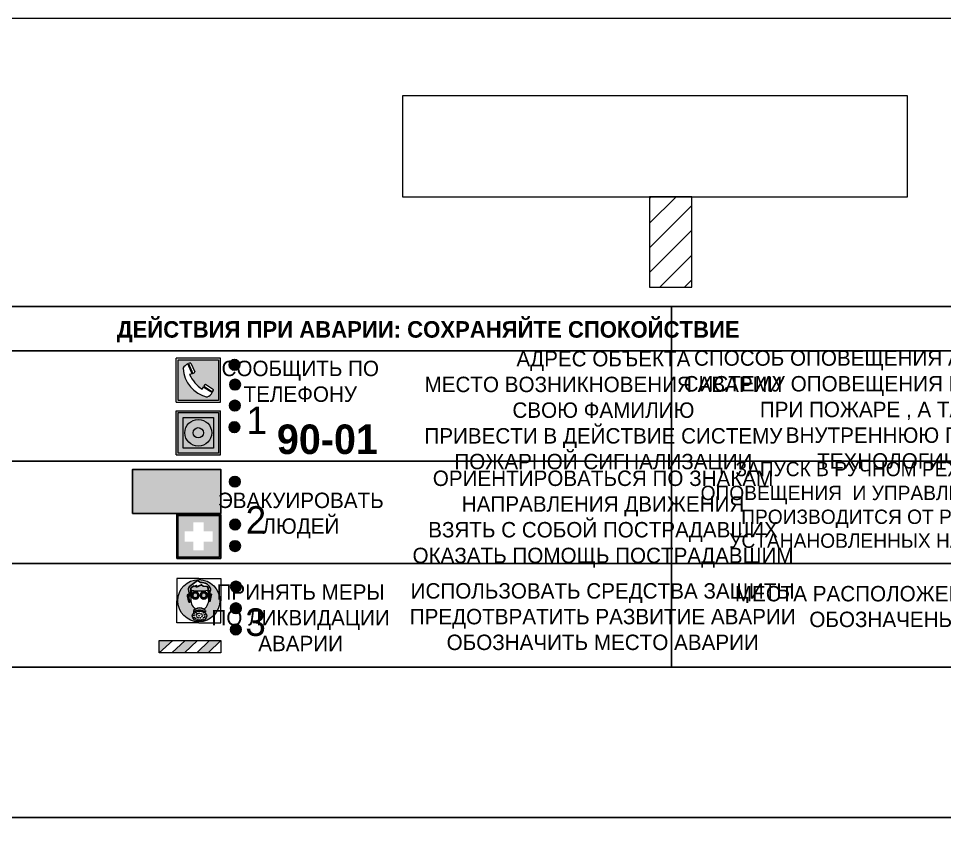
# Model space of a CAD drawing. Header units: millimetres. Extents: x 13810 to 67229, y 12374 to 21950.
# Drawn here: x 40533.1 to 40701.1, y 14153.2 to 14299.5 of the extents above; entities that cross this region are included whole.
import ezdxf

# ---------------------------------------------------------------- set-up
doc = ezdxf.new("R2010")
doc.units = ezdxf.units.MM
doc.styles.add('обычный', font='arial.ttf')

# ---------------------------------------------------------------- blocks, each defined once
blk = doc.blocks.new('A$C38D26F80')
h = blk.add_hatch(color=5)
h.dxf.hatch_style = 1
h.paths.add_polyline_path([(-8.77, -4.48, 1), (-0.19, -4.48, 1)])
h.paths.add_polyline_path([(-6.75, -3.58), (-6.75, -3.31), (-6.62, -3.22), (-6.5, -3.22), (-6.42, -3.3), (-6.39, -3.28), (-6.59, -2.23), (-6.59, -2.01), (-6.38, -1.58), (-4.76, -0.4), (-4.13, -0.79, -0.362848), (-2.1, -2.1, -0.201049), (-2.17, -2.48, 0.085434), (-2.26, -3.13), (-1.9, -3.16), (-2.25, -4.7), (-2.4, -4.59), (-2.43, -4.34), (-2.36, -4.34), (-2.14, -3.34), (-2.47, -3.42), (-2.58, -1.95), (-2.77, -1.58), (-3.58, -1.52), (-3.92, -1.26), (-5.05, -1.73), (-4.87, -1.39), (-5.41, -1.6), (-5.41, -1.46), (-6.13, -1.87), (-6.18, -3.5), (-6.56, -3.47), (-6.37, -4.59), (-6.16, -4.43), (-6.16, -4.66), (-6.36, -4.79), (-6.37, -4.8), (-6.51, -4.76)], flags=16)
h.paths.add_polyline_path([(-6.51, -4.76), (-6.36, -4.79), (-6.37, -4.8)], flags=0)
h.paths.add_polyline_path([(-5.92, -2.34, 0.089508), (-2.67, -2.35), (-2.48, -3.88, -0.268602), (-3.4, -6.18, 0.262449), (-5.2, -6.18, -0.268602), (-6.11, -3.88)], flags=16)
edge = h.paths.add_edge_path(flags=16)
edge.add_ellipse((-5.19, -3.41), major_axis=(0, 0.842), ratio=0.848992, start_angle=0, end_angle=360)
edge = h.paths.add_edge_path(flags=0)
edge.add_ellipse((-5.19, -3.39), major_axis=(0, 0.665), ratio=0.853798, start_angle=0, end_angle=360)
edge = h.paths.add_edge_path(flags=0)
edge.add_ellipse((-5.19, -3.4), major_axis=(0, 0.528), ratio=0.864094, start_angle=0, end_angle=360)
edge = h.paths.add_edge_path(flags=16)
edge.add_ellipse((-3.47, -3.4), major_axis=(0, 0.842), ratio=0.848992, start_angle=0, end_angle=360)
h.paths.add_polyline_path([(-3.13, -6.45), (-3.13, -6.84, 0.383174), (-5.57, -6.85), (-5.57, -6.49, -0.369952)], flags=16)
edge = h.paths.add_edge_path(flags=0)
edge.add_ellipse((-3.47, -3.39), major_axis=(0, 0.665), ratio=0.853798, start_angle=0, end_angle=360)
edge = h.paths.add_edge_path(flags=0)
edge.add_ellipse((-3.47, -3.4), major_axis=(0, 0.528), ratio=0.864094, start_angle=0, end_angle=360)
edge = h.paths.add_edge_path(flags=16)
edge.add_ellipse((-4.34, -7.57), major_axis=(-1.48, 0), ratio=0.744955, start_angle=0, end_angle=360)
h.paths.add_polyline_path([(-5.01, -6.85, -1), (-5.15, -6.85, -1)], flags=0)
h.paths.add_polyline_path([(-5.33, -7.14, -1), (-5.47, -7.14, -1)], flags=0)
h.paths.add_polyline_path([(-4.61, -6.71, -1), (-4.74, -6.71, -1)], flags=16)
h.paths.add_polyline_path([(-5.43, -7.51, -1), (-5.57, -7.51, -1)], flags=0)
h.paths.add_polyline_path([(-4.26, -6.67, -1), (-4.4, -6.67, -1)], flags=16)
h.paths.add_polyline_path([(-4.74, -7.14, -1), (-4.88, -7.14, -1)], flags=0)
h.paths.add_polyline_path([(-4.93, -7.43, -1), (-5.07, -7.43, -1)], flags=0)
h.paths.add_polyline_path([(-4.41, -7.07, -1), (-4.54, -7.07, -1)], flags=0)
h.paths.add_polyline_path([(-5.33, -7.87, -1), (-5.46, -7.87, -1)], flags=0)
h.paths.add_polyline_path([(-3.8, -6.71, -1), (-3.94, -6.71, -1)], flags=16)
h.paths.add_polyline_path([(-4.85, -7.78, -1), (-4.98, -7.78, -1)], flags=0)
h.paths.add_polyline_path([(-3.96, -7.14, -1), (-4.1, -7.14, -1)], flags=0)
h.paths.add_polyline_path([(-4.33, -7.53, -1), (-4.47, -7.53, -1)], flags=0)
h.paths.add_polyline_path([(-5.09, -8.12, -1), (-5.23, -8.12, -1)], flags=0)
h.paths.add_polyline_path([(-3.5, -6.94, -1), (-3.64, -6.94, -1)], flags=0)
h.paths.add_polyline_path([(-4.54, -7.97, -1), (-4.68, -7.97, -1)], flags=0)
h.paths.add_polyline_path([(-3.66, -7.39, -1), (-3.8, -7.39, -1)], flags=0)
h.paths.add_polyline_path([(-4.73, -8.35, -1), (-4.86, -8.35, -1)], flags=0)
h.paths.add_polyline_path([(-4.09, -7.96, -1), (-4.23, -7.96, -1)], flags=0)
h.paths.add_polyline_path([(-3.77, -7.74, -1), (-3.91, -7.74, -1)], flags=0)
h.paths.add_polyline_path([(-3.22, -7.27, -1), (-3.35, -7.27, -1)], flags=0)
h.paths.add_polyline_path([(-4.34, -8.4, -1), (-4.47, -8.4, -1)], flags=0)
h.paths.add_polyline_path([(-3.16, -7.61, -1), (-3.3, -7.61, -1)], flags=0)
h.paths.add_polyline_path([(-3.9, -8.35, -1), (-4.04, -8.35, -1)], flags=0)
h.paths.add_polyline_path([(-3.32, -7.91, -1), (-3.46, -7.91, -1)], flags=0)
h.paths.add_polyline_path([(-3.55, -8.23, -1), (-3.69, -8.23, -1)], flags=0)
at = {"color": 5, "lineweight": 5}
for p, q in [((-4.48, 0), (-8.96, 0)), ((-8.96, 0), (-8.96, -4.48)), ((-4.48, 0), (0, 0)), ((0, 0), (0, -4.48)), ((-6.59, -2.01), (-6.38, -1.58)), ((-6.38, -1.58), (-4.76, -0.4)), ((-6.13, -1.87), (-6.18, -3.5)), ((-5.41, -1.46), (-6.13, -1.87)), ((-4.87, -1.39), (-5.41, -1.6)), ((-5.41, -1.6), (-5.41, -1.46)), ((-3.92, -1.26), (-5.05, -1.73)), ((-5.05, -1.73), (-4.87, -1.39)), ((-4.76, -0.4), (-4.13, -0.79)), ((-3.58, -1.52), (-3.92, -1.26)), ((-2.77, -1.58), (-3.58, -1.52)), ((-2.58, -1.95), (-2.77, -1.58)), ((-6.75, -3.31), (-6.62, -3.22)), ((-6.75, -3.58), (-6.75, -3.31)), ((-6.51, -4.76), (-6.75, -3.58)), ((-6.62, -3.22), (-6.5, -3.22)), ((-6.59, -2.23), (-6.59, -2.01)), ((-6.39, -3.28), (-6.59, -2.23)), ((-6.18, -3.5), (-6.56, -3.47)), ((-6.56, -3.47), (-6.37, -4.59)), ((-6.5, -3.22), (-6.42, -3.3)), ((-6.42, -3.3), (-6.39, -3.28)), ((-5.92, -2.34), (-6.11, -3.88)), ((-2.67, -2.34), (-2.48, -3.88)), ((-2.47, -3.42), (-2.58, -1.95)), ((-2.14, -3.34), (-2.47, -3.42)), ((-2.36, -4.34), (-2.14, -3.34)), ((-1.9, -3.16), (-2.26, -3.13)), ((-2.25, -4.7), (-1.9, -3.16)), ((-8.96, -8.96), (-8.96, -4.48)), ((-6.37, -4.8), (-6.51, -4.76)), ((-6.37, -4.59), (-6.16, -4.43)), ((-6.16, -4.66), (-6.37, -4.8)), ((-6.16, -4.43), (-6.16, -4.66)), ((-2.43, -4.34), (-2.4, -4.59)), ((-2.43, -4.34), (-2.36, -4.34)), ((-2.4, -4.59), (-2.25, -4.7)), ((0, -8.96), (0, -4.48)), ((-5.57, -6.49), (-5.57, -6.85)), ((-3.13, -6.45), (-3.13, -6.84)), ((-4.48, -8.96), (-8.96, -8.96)), ((-4.48, -8.96), (0, -8.96))]:
    blk.add_line(p, q, dxfattribs=at)
at = {"color": 5}
for p, q in [((-6.59, -2.01), (-6.38, -1.58)), ((-6.38, -1.58), (-4.76, -0.4)), ((-6.13, -1.87), (-6.18, -3.5)), ((-5.41, -1.46), (-6.13, -1.87)), ((-4.87, -1.39), (-5.41, -1.6)), ((-5.41, -1.6), (-5.41, -1.46)), ((-3.92, -1.26), (-5.05, -1.73)), ((-5.05, -1.73), (-4.87, -1.39)), ((-4.76, -0.4), (-4.13, -0.79)), ((-3.58, -1.52), (-3.92, -1.26)), ((-2.77, -1.58), (-3.58, -1.52)), ((-2.58, -1.95), (-2.77, -1.58)), ((-6.75, -3.31), (-6.62, -3.22)), ((-6.75, -3.58), (-6.75, -3.31)), ((-6.51, -4.76), (-6.75, -3.58)), ((-6.62, -3.22), (-6.5, -3.22)), ((-6.59, -2.23), (-6.59, -2.01)), ((-6.39, -3.28), (-6.59, -2.23)), ((-6.18, -3.5), (-6.56, -3.47)), ((-6.56, -3.47), (-6.37, -4.59)), ((-6.5, -3.22), (-6.42, -3.3)), ((-6.42, -3.3), (-6.39, -3.28)), ((-2.47, -3.42), (-2.58, -1.95)), ((-2.14, -3.34), (-2.47, -3.42)), ((-2.36, -4.34), (-2.14, -3.34)), ((-2.26, -3.13), (-1.9, -3.16)), ((-1.9, -3.16), (-2.25, -4.7)), ((-6.37, -4.8), (-6.51, -4.76)), ((-6.36, -4.79), (-6.51, -4.76)), ((-6.37, -4.59), (-6.16, -4.43)), ((-6.16, -4.66), (-6.37, -4.8)), ((-6.16, -4.66), (-6.36, -4.79)), ((-6.16, -4.43), (-6.16, -4.66)), ((-2.4, -4.59), (-2.43, -4.34)), ((-2.43, -4.34), (-2.36, -4.34)), ((-2.25, -4.7), (-2.4, -4.59))]:
    blk.add_line(p, q, dxfattribs=at)
at = {"color": 5, "lineweight": 5}
for centre, radius in [((-4.48, -4.48), 4.29), ((-5.5, -7.51), 0.0678), ((-5.4, -7.14), 0.0678), ((-5.08, -6.85), 0.0678), ((-5, -7.43), 0.0678), ((-4.81, -7.14), 0.0678), ((-4.67, -6.71), 0.0678), ((-4.47, -7.07), 0.0678), ((-4.4, -7.53), 0.0678), ((-4.33, -6.67), 0.0678), ((-4.03, -7.14), 0.0678), ((-3.87, -6.71), 0.0678), ((-3.73, -7.39), 0.0678), ((-3.57, -6.94), 0.0678), ((-3.28, -7.27), 0.0678), ((-5.4, -7.87), 0.0678), ((-5.16, -8.12), 0.0678), ((-4.91, -7.78), 0.0678), ((-4.79, -8.35), 0.0678), ((-4.61, -7.97), 0.0678), ((-4.4, -8.4), 0.0678), ((-4.16, -7.96), 0.0678), ((-3.97, -8.35), 0.0678), ((-3.84, -7.74), 0.0678), ((-3.62, -8.23), 0.0678), ((-3.39, -7.91), 0.0678), ((-3.23, -7.61), 0.0678)]:
    blk.add_circle(centre, radius, dxfattribs=at)
at = {"color": 5}
for centre, radius, start, end in [((-3.89, -2.66), 1.88, 17.387, 97.1599), ((-0.35, -3.07), 1.91, 162.2553, 181.7878), ((-2.6, -2.2), 0.511, 326.3906, 11.8614)]:
    blk.add_arc(centre, radius, start, end, dxfattribs=at)
at = {"color": 5, "lineweight": 5}
for centre, radius, start, end in [((-4.28, 6.66), 9.15, 259.6987, 280.1569), ((-0.47, -3.05), 1.79, 161.5846, 182.4584), ((-2.6, -2.2), 0.513, 326.4781, 11.7739), ((-3.66, -4.24), 2.47, 171.573, 231.7124), ((-4.93, -4.24), 2.47, 308.2876, 8.427), ((-4.33, -7.88), 1.87, 50.358, 131.5662), ((-4.34, -8.2), 1.82, 48.4943, 132.3565), ((-4.3, -7.78), 1.83, 60.5889, 119.4111)]:
    blk.add_arc(centre, radius, start, end, dxfattribs=at)
for centre, major_axis, ratio in [((-5.19, -3.41), (0, 0.842), 0.848992), ((-5.19, -3.39), (0, 0.665), 0.853798), ((-5.19, -3.4), (0, 0.528), 0.864094), ((-3.47, -3.4), (0, 0.842), 0.848992), ((-3.47, -3.39), (0, 0.665), 0.853798), ((-3.47, -3.4), (0, 0.528), 0.864094), ((-4.34, -7.57), (-1.48, 0), 0.744955)]:
    blk.add_ellipse(centre, major_axis=major_axis, ratio=ratio, dxfattribs=at)
blk = doc.blocks.new('A$C47DD6509')
at = {"lineweight": 5}
for points in [[(-8.69, 0), (-11.19, 0), (-11.19, -2.22)], [(-4.22, 0), (-6.45, 0), (-8.91, -2.22), (-6.61, -2.22)], [(0, 0), (-2.09, 0), (-4.36, -2.22), (-2.29, -2.22)]]:
    blk.add_hatch(color=242, dxfattribs=at).paths.add_polyline_path(points)
at = {"color": 242, "lineweight": 5}
for p, q in [((-11.19, -2.22), (-8.69, 0)), ((-11.19, -2.22), (-11.19, 0)), ((-11.19, 0), (-8.69, 0)), ((-11.19, 0), (0, 0)), ((-8.91, -2.22), (-6.45, 0)), ((-6.61, -2.22), (-4.22, 0)), ((-4.36, -2.22), (-2.09, 0)), ((-2.29, -2.22), (0, 0)), ((0, 0), (0, -2.22)), ((0, -2.22), (-11.19, -2.22))]:
    blk.add_line(p, q, dxfattribs=at)
blk = doc.blocks.new('A$C32E8229D')
at = {"true_color": 0xffffff}
blk.add_hatch(color=7, dxfattribs=at).paths.add_polyline_path([(0, 0), (0, -8), (16, -8), (16, 0)])
h = blk.add_hatch(color=126)
h.paths.add_polyline_path([(0.2, -0.2), (15.8, -0.2), (15.8, -7.8), (0.2, -7.8)])
h.paths.add_polyline_path([(13.49, -2.05), (12.08, -2.05), (11.37, -2.63, 0.162397), (11.29, -2.84), (11.29, -3.63), (10.35, -3.63), (10.35, -4.05), (11.68, -4.05), (11.68, -3.48), (12.26, -4.28), (11.29, -5.1), (11.29, -6.78), (11.85, -6.78), (11.85, -5.44), (12.8, -4.64), (12.8, -5.94), (14.46, -5.94), (14.46, -5.39), (13.45, -5.39), (13.45, -3.97), (12.46, -2.59), (13.15, -2.59), (13.69, -3.34), (14.18, -3)], flags=16)
h.paths.add_polyline_path([(10.74, -1.82, 1), (11.8, -1.82, 1)], flags=16)
h.paths.add_polyline_path([(9.39, -3.59), (5.99, -3.59), (6.56, -3.03), (5.91, -3.03), (5.1, -3.83), (5.91, -4.64), (6.56, -4.64), (5.99, -4.09), (9.39, -4.09)], flags=16)
h.paths.add_polyline_path([(4.29, -1.08), (1.72, -1.08), (1.72, -6.6), (4.29, -6.6)], flags=16)
at = {"color": 126}
blk.add_lwpolyline([(16, -8), (0, -8), (0, 0), (16, 0)], close=True, dxfattribs=at)
blk = doc.blocks.new('A$C18900ED3')
h = blk.add_hatch(color=126)
h.paths.add_polyline_path([(-0.18, -0.18), (-7.02, -0.18), (-7.02, -7.02), (-0.18, -7.02)])
h.paths.add_polyline_path([(-5.89, -4.46), (-5.89, -2.77), (-4.46, -2.77), (-4.46, -1.31), (-2.77, -1.31), (-2.77, -2.77), (-1.33, -2.77), (-1.33, -4.46), (-2.77, -4.46), (-2.77, -5.89), (-4.46, -5.89), (-4.46, -4.46)], flags=16)
at = {"color": 126}
for p, q in [((-7.2, 0), (-7.2, -7.2)), ((0, 0), (-7.2, 0)), ((0, -7.2), (0, 0)), ((-7.02, -7.02), (-7.02, -0.18)), ((-7.02, -0.18), (-0.18, -0.18)), ((-0.18, -0.18), (-0.18, -7.02)), ((-7.2, -7.2), (0, -7.2)), ((-0.18, -7.02), (-7.02, -7.02))]:
    blk.add_line(p, q, dxfattribs=at)
blk = doc.blocks.new('A$C456E1F9C')
at = {"lineweight": 5}
h = blk.add_hatch(color=242, dxfattribs=at)
h.paths.add_polyline_path([(0.51, -1.47), (0.51, -13.26), (12.29, -13.26), (12.29, -1.47)])
h.paths.add_polyline_path([(5.42, -4.95, -0.254479), (4.78, -5.4), (3.52, -2.53, -0.209735), (4.23, -2.4)], flags=16)
h.paths.add_polyline_path([(8.53, -8.6), (10.87, -10.17), (10.54, -10.76), (8.03, -9.13, -0.192251)], flags=16)
h.paths.add_polyline_path([(4.61, -5.49, 0.005518), (3.87, -5.72, 0.128647), (7.49, -10.01, 0.00809), (7.83, -9.33), (10.47, -10.97, -0.16736), (8.99, -12.25, -0.327862), (1.95, -3.95, -0.166952), (3.36, -2.62)], flags=16)
at = {"color": 242, "lineweight": 5}
for p, q in [((0, -13.77), (0, -0.97)), ((12.8, -0.97), (0, -0.97)), ((4.61, -5.49), (3.36, -2.62)), ((3.52, -2.53), (4.78, -5.4)), ((4.23, -2.4), (5.42, -4.95)), ((12.8, -13.77), (12.8, -0.97)), ((7.83, -9.33), (10.47, -10.97)), ((8.03, -9.13), (10.54, -10.76)), ((10.81, -10.12), (8.53, -8.6)), ((10.54, -10.76), (10.8, -10.3)), ((10.8, -10.3), (10.81, -10.12)), ((0, -13.77), (12.8, -13.77))]:
    blk.add_line(p, q, dxfattribs=at)
blk.add_lwpolyline([(0.51, -1.47), (12.29, -1.47), (12.29, -13.26), (0.51, -13.26)], close=True, dxfattribs=at)
for centre, radius, start, end in [((4.59, -5.34), 2.99, 114.2845, 152.1974), ((4.02, -3.27), 0.891, 76.3284, 123.7092), ((11.12, -3.31), 9.19, 183.9915, 256.6009), ((4.68, -4.59), 0.824, 276.9621, 334.0723), ((14.98, -39.1), 35.17, 107.1487, 108.4135), ((13.86, -0.94), 11.08, 205.5536, 234.8762), ((-13.31, 0.8), 23.44, 332.5487, 334.4027), ((8.94, -9.5), 0.989, 114.4092, 157.9388), ((7.87, -9.46), 3, 291.9291, 329.9329)]:
    blk.add_arc(centre, radius, start, end, dxfattribs=at)
blk = doc.blocks.new('A$C54414219')
at = {"true_color": 0xffffff}
h = blk.add_hatch(color=7, dxfattribs=at)
h.paths.add_polyline_path([(2.39, -9.45), (2.39, -18.3), (11.23, -18.3), (11.23, -9.45)], flags=0)
h.paths.add_polyline_path([(10.71, -13.87, -1), (2.92, -13.87, -1)], flags=0)
h.paths.add_polyline_path([(8.3, -13.87, -1), (5.33, -13.87, -1)], flags=0)
h.paths.add_polyline_path([(0.41, -7.47), (0.41, -20.27), (13.21, -20.27), (13.21, -7.47)])
h.paths.add_polyline_path([(0.92, -19.77), (12.71, -19.77), (12.71, -7.98), (0.92, -7.98)], flags=16)
h.paths.add_polyline_path([(11.23, -9.45), (11.23, -18.3), (2.39, -18.3), (2.39, -9.45)], flags=0)
at = {"lineweight": 5}
h = blk.add_hatch(color=242, dxfattribs=at)
h.paths.add_polyline_path([(12.71, -7.98), (0.92, -7.98), (0.92, -19.77), (12.71, -19.77)])
h.paths.add_polyline_path([(11.23, -18.3), (2.39, -18.3), (2.39, -9.45), (11.23, -9.45)], flags=16)
h.paths.add_polyline_path([(10.71, -13.87, -1), (2.92, -13.87, -1)], flags=0)
h.paths.add_polyline_path([(8.3, -13.87, -1), (5.33, -13.87, -1)], flags=0)
at = {"true_color": 0xffffff}
h = blk.add_hatch(color=7, dxfattribs=at)
h.paths.add_polyline_path([(2.39, -9.45), (2.39, -18.3), (11.23, -18.3), (11.23, -9.45)])
h.paths.add_polyline_path([(10.71, -13.87, -1), (2.92, -13.87, -1)], flags=16)
h.paths.add_polyline_path([(8.3, -13.87, -1), (5.33, -13.87, -1)], flags=0)
at = {"lineweight": 5}
h = blk.add_hatch(color=242, dxfattribs=at)
h.paths.add_polyline_path([(2.92, -13.87, 1), (10.71, -13.87, 1)])
h.paths.add_polyline_path([(8.3, -13.87, -1), (5.33, -13.87, -1)], flags=16)
at = {"color": 242, "lineweight": 5}
for p, q in [((0.41, -20.27), (0.41, -7.47)), ((0.41, -7.47), (13.21, -7.47)), ((0.41, -7.47), (13.21, -7.47)), ((13.21, -20.27), (13.21, -7.47)), ((0.41, -20.27), (13.21, -20.27))]:
    blk.add_line(p, q, dxfattribs=at)
for points in [[(0.92, -7.98), (12.71, -7.98), (12.71, -19.77), (0.92, -19.77)], [(2.39, -9.45), (11.23, -9.45), (11.23, -18.3), (2.39, -18.3)]]:
    blk.add_lwpolyline(points, close=True, dxfattribs=at)
for radius in [3.89, 1.49]:
    blk.add_circle((6.81, -13.87), radius, dxfattribs=at)

msp = doc.modelspace()

# ---------------------------------------------------------------- hatches: boundary and pattern name
at = {"lineweight": 0, "true_color": 0x000000}
h = msp.add_hatch(dxfattribs=at)
h.set_pattern_fill('ANSI31', color=18, angle=180)
h.set_pattern_definition([(225, (53714.0546, 25945.8286), (2.24506403, -2.24506403), [])])
h.paths.add_polyline_path([(40655.3, 14267.15), (40647.61, 14267.15), (40647.61, 14250.73), (40655.3, 14250.73)])
at = {"lineweight": 0}
h = msp.add_hatch(color=256, dxfattribs=at)
h.dxf.hatch_style = 1
h.paths.add_polyline_path([(40571.32, 14236.64, 1), (40573.25, 14236.64, 1)])
h = msp.add_hatch(color=256, dxfattribs=at)
h.dxf.hatch_style = 1
h.paths.add_polyline_path([(40571.43, 14233.05, 1), (40573.36, 14233.05, 1)])
h = msp.add_hatch(color=256, dxfattribs=at)
h.dxf.hatch_style = 1
h.paths.add_polyline_path([(40571.39, 14229.24, 1), (40573.32, 14229.24, 1)])
h = msp.add_hatch(color=256, dxfattribs=at)
h.dxf.hatch_style = 1
h.paths.add_polyline_path([(40571.31, 14225.31, 1), (40573.24, 14225.31, 1)])
h = msp.add_hatch(color=256, dxfattribs=at)
h.dxf.hatch_style = 1
h.paths.add_polyline_path([(40571.39, 14215.43, 1), (40573.32, 14215.43, 1)])
h = msp.add_hatch(color=256, dxfattribs=at)
h.dxf.hatch_style = 1
h.paths.add_polyline_path([(40571.43, 14207.65, 1), (40573.36, 14207.65, 1)])
h = msp.add_hatch(color=256, dxfattribs=at)
h.dxf.hatch_style = 1
h.paths.add_polyline_path([(40571.42, 14203.75, 1), (40573.35, 14203.75, 1)])
h = msp.add_hatch(color=256, dxfattribs=at)
h.dxf.hatch_style = 1
h.paths.add_polyline_path([(40571.58, 14196.39, 1), (40573.51, 14196.39, 1)])
h = msp.add_hatch(color=256, dxfattribs=at)
h.dxf.hatch_style = 1
h.paths.add_polyline_path([(40571.58, 14192.45, 1), (40573.51, 14192.45, 1)])
h = msp.add_hatch(color=256, dxfattribs=at)
h.dxf.hatch_style = 1
h.paths.add_polyline_path([(40571.58, 14188.61, 1), (40573.51, 14188.61, 1)])

# ---------------------------------------------------------------- linework, layer by layer
at = {"color": 126, "lineweight": 0, "true_color": 0x008754}
for points in [[(40338.71, 14549.45), (40938.71, 14549.45), (40938.71, 14154.45), (40338.71, 14154.45)], [(40338.71, 14549.45), (40938.71, 14549.45), (40938.71, 14154.45), (40338.71, 14154.45)], [(40338.71, 14549.45), (40938.71, 14549.45), (40938.71, 14154.45), (40338.71, 14154.45)], [(40338.71, 14549.45), (40938.71, 14549.45), (40938.71, 14154.45), (40338.71, 14154.45)], [(40338.71, 14154.45), (40938.71, 14154.45), (40938.71, 13759.45), (40338.71, 13759.45)], [(40338.71, 14154.45), (40938.71, 14154.45), (40938.71, 13759.45), (40338.71, 13759.45)], [(40338.71, 14154.45), (40938.71, 14154.45), (40938.71, 13759.45), (40338.71, 13759.45)], [(40338.71, 14154.45), (40938.71, 14154.45), (40938.71, 13759.45), (40338.71, 13759.45)]]:
    msp.add_lwpolyline(points, close=True, dxfattribs=at)
at = {"lineweight": 0}
msp.add_lwpolyline([(40884.84, 14299.49), (40411.13, 14299.49)], dxfattribs=at)
for points in [[(40694.44, 14285.44), (40602.76, 14285.44), (40602.76, 14267.15), (40694.44, 14267.15)], [(40655.3, 14267.15), (40647.61, 14267.15), (40647.61, 14250.73), (40655.3, 14250.73)]]:
    msp.add_lwpolyline(points, close=True, dxfattribs=at)
for points in [[(40507.84, 14239.17), (40651.61, 14239.17), (40651.61, 14247.22), (40507.84, 14247.22)], [(40651.61, 14247.22), (40773.33, 14247.22), (40773.33, 14181.77), (40651.61, 14181.77)], [(40651.61, 14247.22), (40773.33, 14247.22), (40773.33, 14239.17), (40651.61, 14239.17)], [(40507.84, 14239.17), (40651.61, 14239.17), (40651.61, 14181.77), (40507.84, 14181.77)], [(40651.61, 14239.17), (40773.33, 14239.17), (40773.33, 14219.18), (40651.61, 14219.18)], [(40773.33, 14219.18), (40651.61, 14219.18), (40651.61, 14200.6), (40773.33, 14200.6)]]:
    msp.add_lwpolyline(points, close=True)
for points in [[(40566.26, 14219.18), (40507.84, 14219.18), (40651.61, 14219.18)], [(40566.26, 14200.6), (40507.84, 14200.6), (40651.61, 14200.6)]]:
    msp.add_lwpolyline(points)
for centre in [(40572.29, 14236.64), (40572.39, 14233.05), (40572.35, 14229.24), (40572.27, 14225.31), (40572.36, 14215.43), (40572.4, 14207.65), (40572.39, 14203.75), (40572.55, 14196.39), (40572.54, 14192.45), (40572.54, 14188.61)]:
    msp.add_circle(centre, 0.966)

# ---------------------------------------------------------------- block references
for name, p, xscale, yscale, zscale in [('A$C456E1F9C', (40561.73, 14238.45), 0.625, 0.625, 0.625), ('A$C54414219', (40561.47, 14232.97), 0.625, 0.625, 0.625), ('A$C18900ED3', (40569.8, 14209.5), 1.111111111007631, 1.111111111007631, 1.111111111007631), ('A$C38D26F80', (40569.82, 14197.83), 0.8928571427240968, 0.8928571427240968, 0.8928571427240968)]:
    msp.add_blockref(name, p, dxfattribs=dict(xscale=xscale, yscale=yscale, zscale=zscale))
at = {"xscale": -1}
msp.add_blockref('A$C32E8229D', (40569.8, 14217.65), dxfattribs=at)
at = {"color": 242, "true_color": 0xc1121c}
msp.add_blockref('A$C47DD6509', (40569.82, 14186.61), dxfattribs=at)

# ---------------------------------------------------------------- texts
at = {"lineweight": 0, "attachment_point": 5, "style": 'обычный'}
for s, insert, char_height, width in [('{\\fProxima Nova Rg|b1|i0|c204|p2;ДЕЙСТВИЯ ПРИ АВАРИИ: СОХРАНЯЙТЕ СПОКОЙСТВИЕ\\H1.6644x; }', (40607.45, 14242.63), 3, 175.1736), ('\\pi-8.4,l8.4,t8.4;{\\fProxima Nova Rg|b0|i0|c204|p2;АДРЕС ОБЪЕКТА\\PМЕСТО ВОЗНИКНОВЕНИЯ АВАРИИ\\PСВОЮ ФАМИЛИЮ\\PПРИВЕСТИ В ДЕЙСТВИЕ СИСТЕМУ \\PПОЖАРНОЙ СИГНАЛИЗАЦИИ}', (40639.24, 14228.01), 2.8, 126.6484), ('{\\fProxima Nova Rg|b0|i0|c204|p2;СПОСОБ ОПОВЕЩЕНИЯ АВТОМАТИЧЕСКИЙ ЧЕРЕЗ РЕЧЕВУЮ СИСТЕМУ ОПОВЕЩЕНИЯ И УПРАВЛЕНИЯ ЭВАКУАЦИЕЙ ЛЮДЕЙ ПРИ ПОЖАРЕ , А ТАК ЖЕ ВРУЧНУЮ, ИСПОЛЬЗУЯ ВНУТРЕННЮЮ ГРОМКУЮ СВЯЗЬ СИСТЕМЫ ТЕХНОЛОГИЧЕСКОГО ОПОВЕЩЕНИЯ.}', (40713.23, 14228.13), 2.8, 118.5618), ('{\\fProxima Nova Rg|b0|i0|c204|p2;СООБЩИТЬ ПО \\PТЕЛЕФОНУ}', (40584.23, 14233.63), 2.8, 126.6484), ('{\\fProxima Nova Rg|b0|i0|c204|p2;1\\H1.1667x; }', (40576.33, 14226.56), 5, 126.6484), ('{\\fProxima Nova Rg|b1|i0|c204|p2;\\H1.0714x;90-01\\fProxima Nova Rg|b0|i0|c204|p2;\\H0.93331x; \\H1.3449x; }', (40589.15, 14223.09), 5, 126.6484), ('{\\fProxima Nova Rg|b0|i0|c204|p2;\\P\\pt7.8;ЗАПУСК В РУЧНОМ РЕЖИМЕ АВТОМАТИЧЕСКОЙ СИСТЕМЫ ОПОВЕЩЕНИЯ  И УПРАВЛЕНИЯ ЭВАКУАЦИИ ЛЮДЕЙ ПРИ ПОЖАРЕ ПРОИЗВОДИТСЯ ОТ РУЧНЫХ ПОЖАРНЫХ ИЗВЕЩАТЕЛЕЙ, УСТАНАНОВЛЕННЫХ НА СТЕНАХ ВБЛИЗИ ЭВАКУАЦИОННЫХ ВЫХОДОВ. }', (40714.68, 14210.85), 2.6, 121.7868), ('\\pi-8.4,l8.4,t8.4;{\\fProxima Nova Rg|b0|i0|c204|p2;ОРИЕНТИРОВАТЬСЯ ПО ЗНАКАМ \\PНАПРАВЛЕНИЯ ДВИЖЕНИЯ\\PВЗЯТЬ С СОБОЙ ПОСТРАДАВШИХ\\PОКАЗАТЬ ПОМОЩЬ ПОСТРАДАВШИМ}', (40639.17, 14208.64), 2.8, 126.6484), ('{\\fProxima Nova Rg|b0|i0|c204|p2;ЭВАКУИРОВАТЬ \\PЛЮДЕЙ}', (40584.33, 14209.3), 2.8, 126.6484), ('{\\fProxima Nova Rg|b0|i0|c204|p2;2\\H1.1967x; }', (40576.18, 14208.48), 5, 126.6484), ('{\\fProxima Nova Rg|b0|i0|c204|p2;ПРИНЯТЬ МЕРЫ \\PПО ЛИКВИДАЦИИ \\PАВАРИИ}', (40584.29, 14190.73), 2.8, 126.6484), ('\\pi-8.4,l8.4,t8.4;{\\fProxima Nova Rg|b0|i0|c204|p2;ИСПОЛЬЗОВАТЬ СРЕДСТВА ЗАЩИТЫ \\PПРЕДОТВРАТИТЬ РАЗВИТИЕ АВАРИИ\\PОБОЗНАЧИТЬ МЕСТО АВАРИИ}', (40639.11, 14190.92), 2.8, 126.6484), ('\\pt8.4;{\\fProxima Nova Rg|b0|i0|c204|p2;\\PМЕСТА РАСПОЛОЖЕНИЯ ПОЖАРНЫХ ИЗВЕЩАТЕЛЕЙ ОБОЗНАЧЕНЫ НА НАСТОЯЩЕМ ПЛАНЕ}', (40713.04, 14194.7), 2.8, 118.5618), ('{\\fProxima Nova Rg|b0|i0|c204|p2;3\\H1.1967x; }', (40576.12, 14189.9), 5, 126.6484)]:
    msp.add_mtext(s, dxfattribs=dict(at, insert=insert, char_height=char_height, width=width))

doc.saveas('drawing.dxf')
